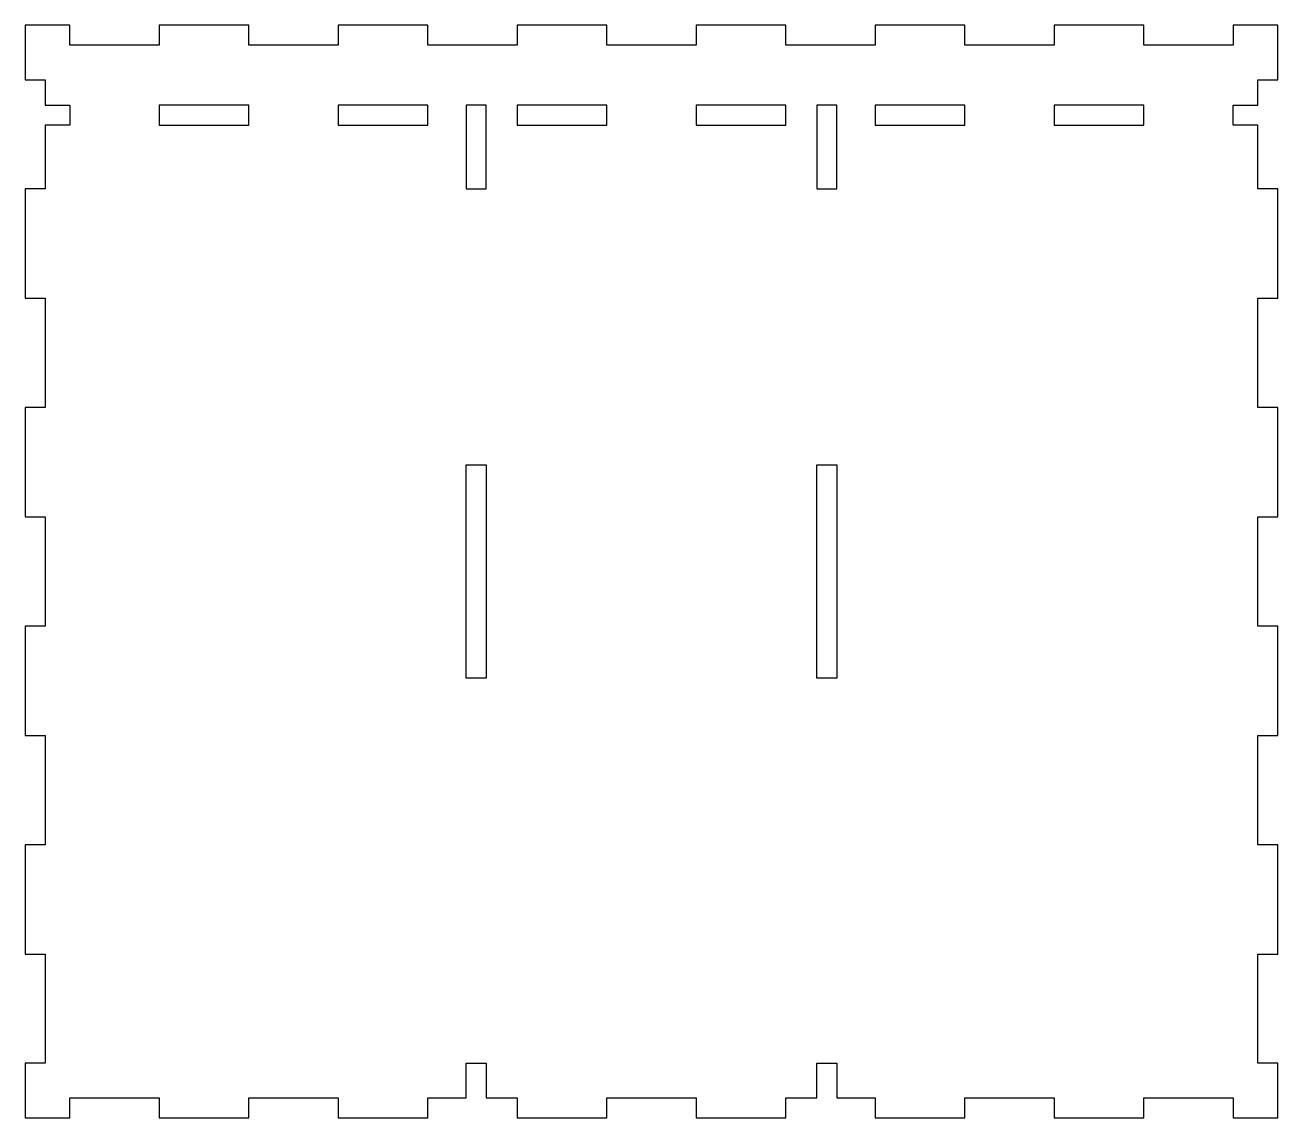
# Model space of a CAD drawing. Header units: millimetres. Extents: x -125 to 125, y -109 to 109.
import ezdxf

# ---------------------------------------------------------------- set-up
doc = ezdxf.new("R2010")
doc.units = ezdxf.units.MM
doc.layers.get('0').update_dxf_attribs({"linetype": 'CONTINUOUS'})

msp = doc.modelspace()

# ---------------------------------------------------------------- linework, layer by layer
for p, q in [((-116.07, 109), (-125, 109)), ((-125, 109), (-125, 98.1)), ((-116.07, 105), (-116.07, 109)), ((-80.36, 109), (-98.21, 109)), ((-98.21, 109), (-98.21, 105)), ((-80.36, 105), (-80.36, 109)), ((-44.64, 109), (-62.5, 109)), ((-62.5, 109), (-62.5, 105)), ((-44.64, 105), (-44.64, 109)), ((-8.93, 109), (-26.79, 109)), ((-26.79, 109), (-26.79, 105)), ((-8.93, 105), (-8.93, 109)), ((26.79, 109), (8.93, 109)), ((8.93, 109), (8.93, 105)), ((26.79, 105), (26.79, 109)), ((62.5, 109), (44.64, 109)), ((44.64, 109), (44.64, 105)), ((62.5, 105), (62.5, 109)), ((98.21, 109), (80.36, 109)), ((80.36, 109), (80.36, 105)), ((98.21, 105), (98.21, 109)), ((125, 109), (116.07, 109)), ((116.07, 109), (116.07, 105)), ((125, 98.1), (125, 109)), ((-98.21, 105), (-116.07, 105)), ((-62.5, 105), (-80.36, 105)), ((-26.79, 105), (-44.64, 105)), ((8.93, 105), (-8.93, 105)), ((44.64, 105), (26.79, 105)), ((80.36, 105), (62.5, 105)), ((116.07, 105), (98.21, 105)), ((-125, 98.1), (-121, 98.1)), ((-121, 98.1), (-121, 93)), ((121, 93), (121, 98.1)), ((121, 98.1), (125, 98.1)), ((-121, 93), (-116.07, 93)), ((-116.07, 93), (-116.07, 89)), ((116.07, 89), (116.07, 93)), ((116.07, 93), (121, 93)), ((-116.07, 89), (-121, 89)), ((-121, 89), (-121, 76.3)), ((121, 89), (116.07, 89)), ((121, 76.3), (121, 89)), ((-121, 76.3), (-125, 76.3)), ((-125, 76.3), (-125, 54.5)), ((125, 76.3), (121, 76.3)), ((125, 54.5), (125, 76.3)), ((-125, 54.5), (-121, 54.5)), ((-121, 54.5), (-121, 32.7)), ((121, 32.7), (121, 54.5)), ((121, 54.5), (125, 54.5)), ((-121, 32.7), (-125, 32.7)), ((-125, 32.7), (-125, 10.9)), ((125, 32.7), (121, 32.7)), ((125, 10.9), (125, 32.7)), ((-37, 21.3), (-33, 21.3)), ((-37, -21.3), (-37, 21.3)), ((-33, 21.3), (-33, -21.3)), ((33, 21.3), (37, 21.3)), ((33, -21.3), (33, 21.3)), ((37, 21.3), (37, -21.3)), ((-125, 10.9), (-121, 10.9)), ((-121, 10.9), (-121, -10.9)), ((121, -10.9), (121, 10.9)), ((121, 10.9), (125, 10.9)), ((-121, -10.9), (-125, -10.9)), ((-125, -10.9), (-125, -32.7)), ((125, -10.9), (121, -10.9)), ((125, -32.7), (125, -10.9)), ((-33, -21.3), (-37, -21.3)), ((37, -21.3), (33, -21.3)), ((-125, -32.7), (-121, -32.7)), ((-121, -32.7), (-121, -54.5)), ((121, -54.5), (121, -32.7)), ((121, -32.7), (125, -32.7)), ((-121, -54.5), (-125, -54.5)), ((-125, -54.5), (-125, -76.3)), ((125, -54.5), (121, -54.5)), ((125, -76.3), (125, -54.5)), ((-125, -76.3), (-121, -76.3)), ((-121, -76.3), (-121, -98.1)), ((121, -98.1), (121, -76.3)), ((121, -76.3), (125, -76.3)), ((-121, -98.1), (-125, -98.1)), ((-125, -98.1), (-125, -109)), ((-37, -105), (-37, -98.1)), ((-37, -98.1), (-33, -98.1)), ((-33, -98.1), (-33, -105)), ((33, -105), (33, -98.1)), ((33, -98.1), (37, -98.1)), ((37, -98.1), (37, -105)), ((125, -98.1), (121, -98.1)), ((125, -109), (125, -98.1)), ((-116.07, -109), (-116.07, -105)), ((-116.07, -105), (-98.21, -105)), ((-98.21, -105), (-98.21, -109)), ((-80.36, -109), (-80.36, -105)), ((-80.36, -105), (-62.5, -105)), ((-62.5, -105), (-62.5, -109)), ((-44.64, -109), (-44.64, -105)), ((-44.64, -105), (-37, -105)), ((-33, -105), (-26.79, -105)), ((-26.79, -105), (-26.79, -109)), ((-8.93, -109), (-8.93, -105)), ((-8.93, -105), (8.93, -105)), ((8.93, -105), (8.93, -109)), ((26.79, -109), (26.79, -105)), ((26.79, -105), (33, -105)), ((37, -105), (44.64, -105)), ((44.64, -105), (44.64, -109)), ((62.5, -109), (62.5, -105)), ((62.5, -105), (80.36, -105)), ((80.36, -105), (80.36, -109)), ((98.21, -109), (98.21, -105)), ((98.21, -105), (116.07, -105)), ((116.07, -105), (116.07, -109)), ((-125, -109), (-116.07, -109)), ((-98.21, -109), (-80.36, -109)), ((-62.5, -109), (-44.64, -109)), ((-26.79, -109), (-8.93, -109)), ((8.93, -109), (26.79, -109)), ((44.64, -109), (62.5, -109)), ((80.36, -109), (98.21, -109)), ((116.07, -109), (125, -109))]:
    msp.add_line(p, q)
for points in [[(-98.21, 93), (-98.21, 89), (-80.36, 89), (-80.36, 93)], [(-62.5, 93), (-62.5, 89), (-44.64, 89), (-44.64, 93)], [(-37, 76.3), (-33, 76.3), (-33, 93), (-37, 93)], [(-26.79, 93), (-26.79, 89), (-8.93, 89), (-8.93, 93)], [(8.93, 93), (8.93, 89), (26.79, 89), (26.79, 93)], [(33, 76.3), (37, 76.3), (37, 93), (33, 93)], [(44.64, 93), (44.64, 89), (62.5, 89), (62.5, 93)], [(98.21, 89), (98.21, 93), (80.36, 93), (80.36, 89)]]:
    msp.add_lwpolyline(points, close=True)

doc.saveas('drawing.dxf')
